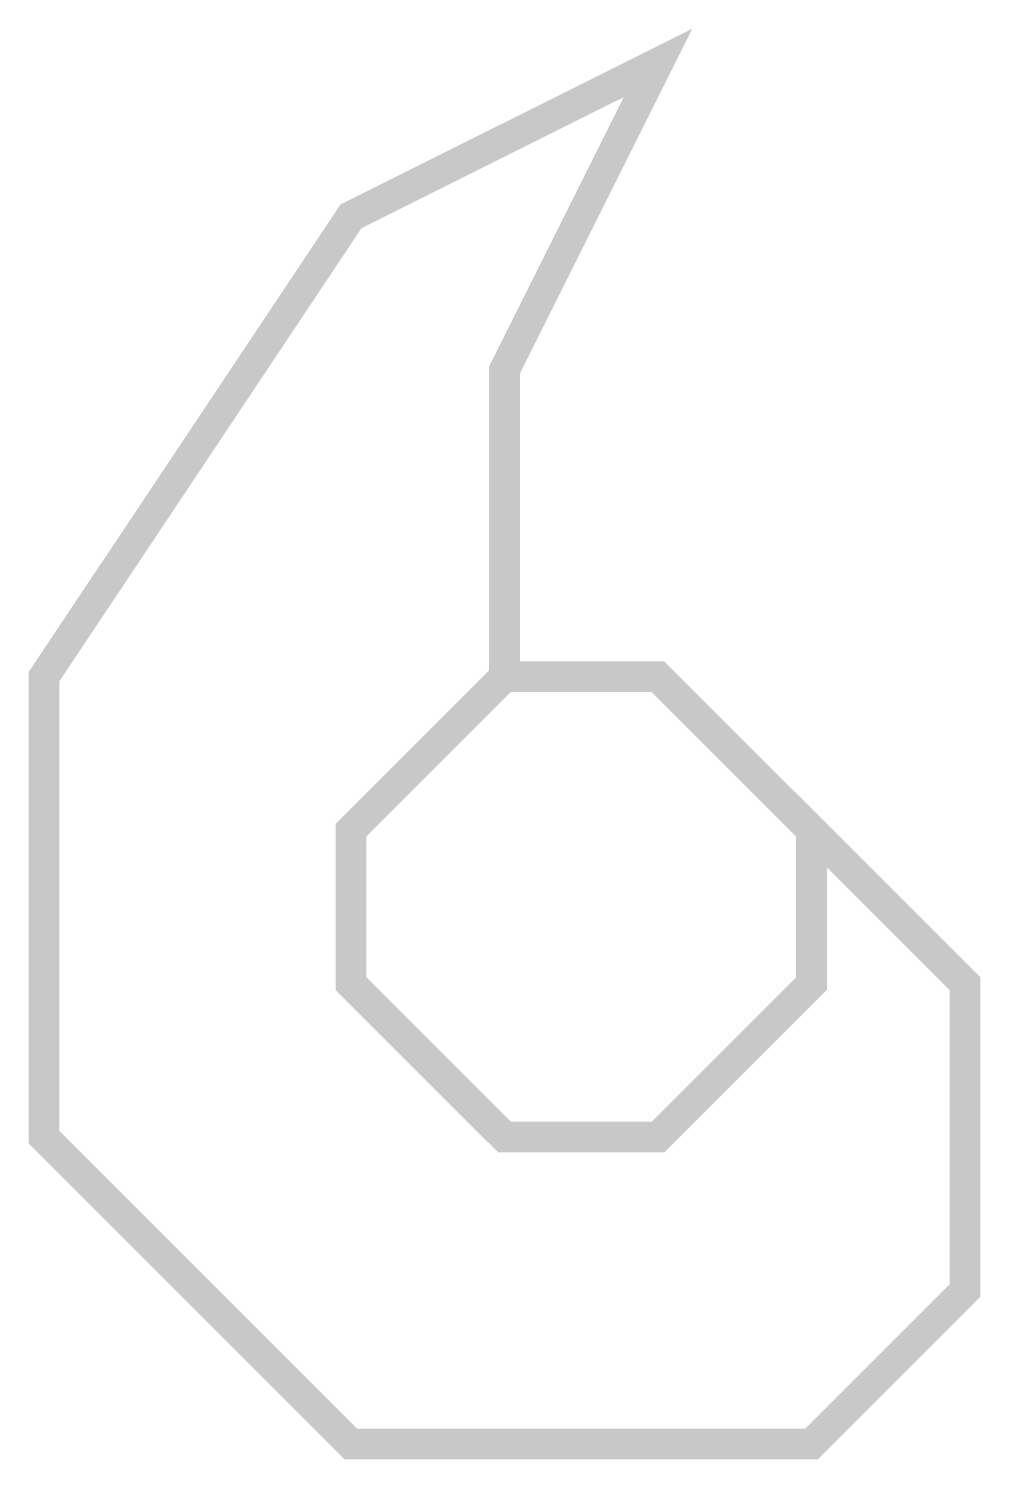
# Model space of a CAD drawing. Extents: x 6.45 to 9.55, y 1.95 to 6.61.
import ezdxf

# ---------------------------------------------------------------- set-up
doc = ezdxf.new("R2010")
doc.units = 0
doc.header["$MEASUREMENT"] = 0
doc.layers.get('0').update_dxf_attribs({"linetype": 'CONTINUOUS'})

msp = doc.modelspace()

# ---------------------------------------------------------------- linework, layer by layer
at = {"const_width": 0.1}
msp.add_lwpolyline([(9, 4), (9, 3.5), (8.5, 3), (8, 3), (7.5, 3.5), (7.5, 4), (8, 4.5), (8.5, 4.5), (9.5, 3.5), (9.5, 2.5), (9, 2), (8, 2), (7.5, 2), (6.5, 3), (6.5, 4.5), (7.5, 6), (8.5, 6.5), (8, 5.5), (8, 4.5)], dxfattribs=at)

doc.saveas('drawing.dxf')
